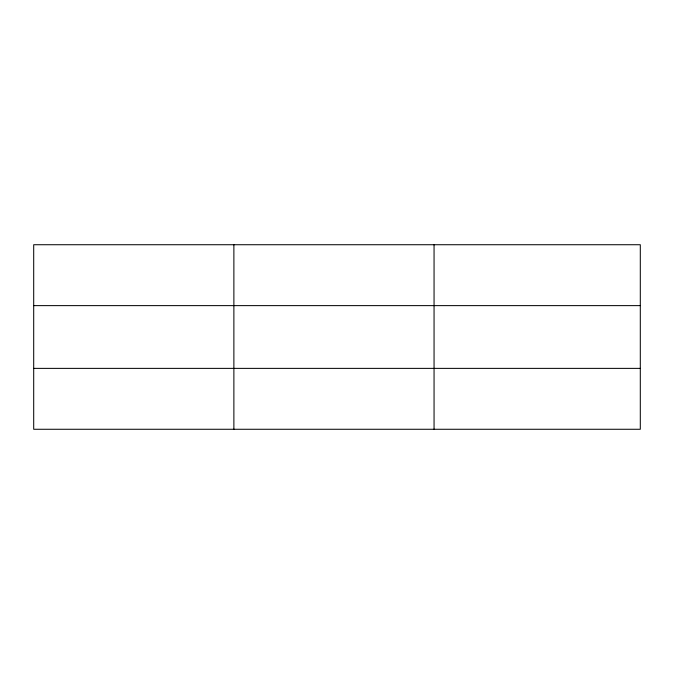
<?xml version="1.0" encoding="UTF-8"?>
<svg xmlns="http://www.w3.org/2000/svg" width="674" height="674" viewBox="0 0 674 674"><rect width="100%" height="100%" fill="white"/><g stroke="black" fill="none" stroke-linecap="round" stroke-linejoin="round"><path stroke-width="1.01" d="M233.878 244.729L233.878 429.271M434.056 244.729L434.056 429.271M640.3 305.625L640.3 244.729L33.7 244.729L33.7 429.271L640.3 429.271L640.3 305.625L33.7 305.625M33.7 368.375L640.3 368.375"/></g></svg>
